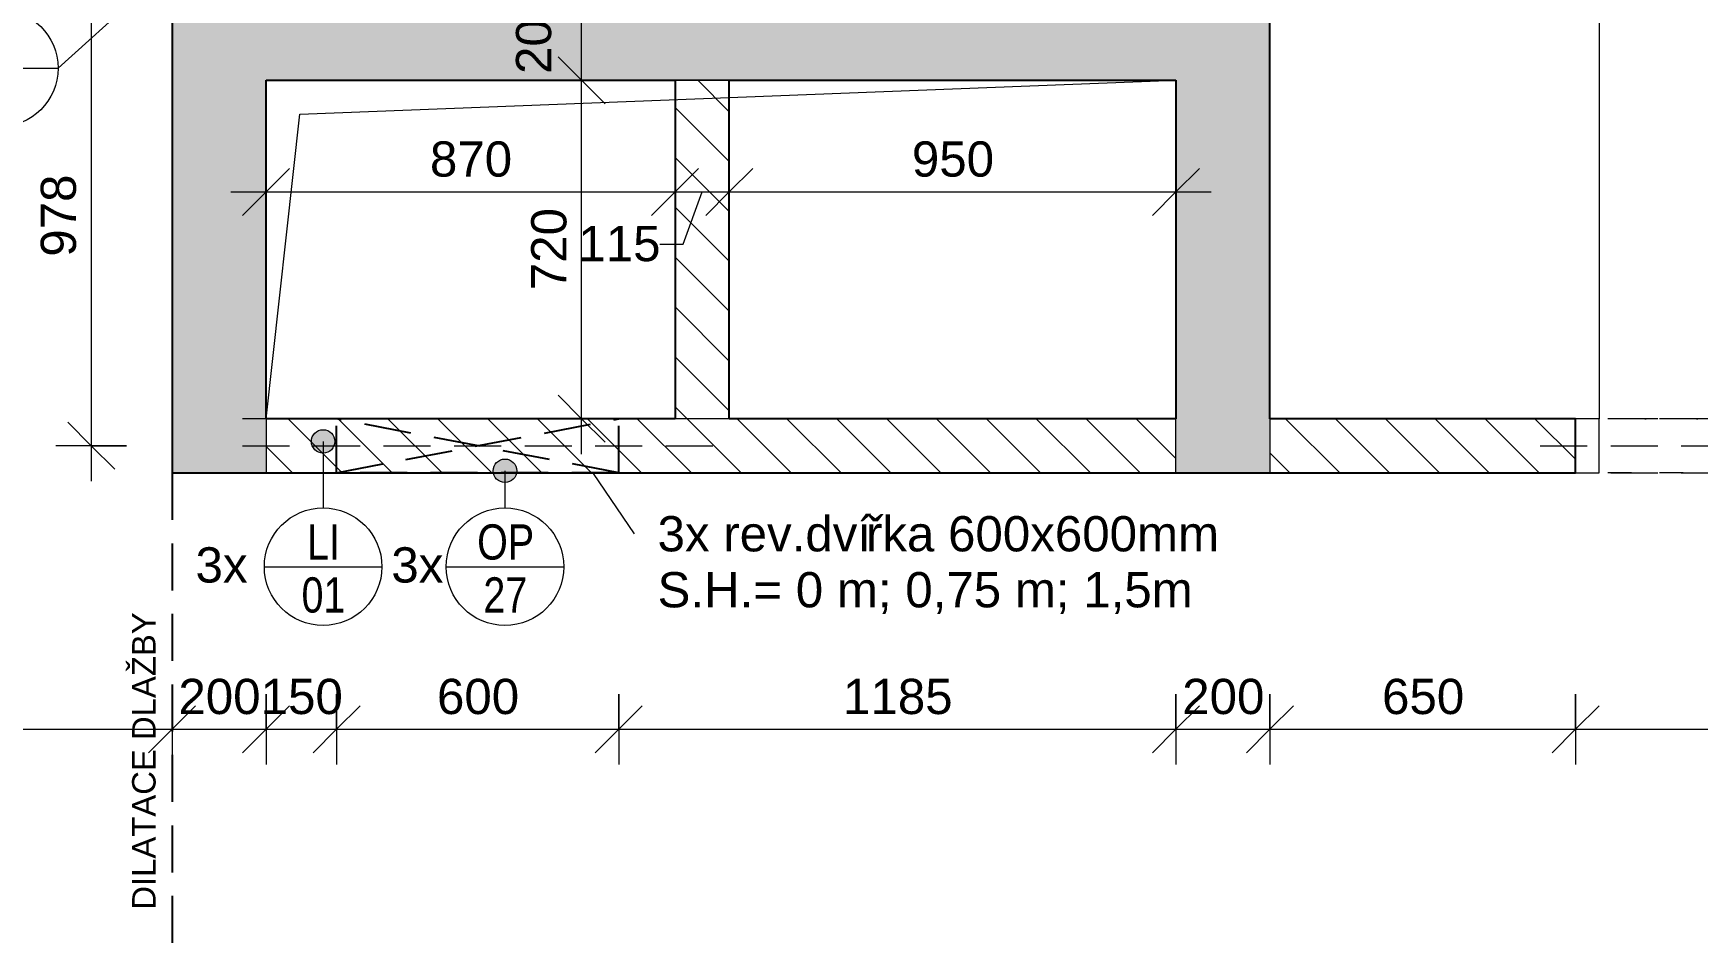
# Model space of a CAD drawing. Header units: millimetres. Extents: x -8633 to 38101, y -2985 to 57546.
# Drawn here: x 8646 to 12186, y 51424 to 53363 of the extents above; entities that cross this region are included whole.
import ezdxf

# ---------------------------------------------------------------- set-up
doc = ezdxf.new("R2010")
doc.units = ezdxf.units.MM
doc.linetypes.add('HA_Dash_3mm-S1mm', pattern=[150, 100, -50])
doc.linetypes.add('HA_DashDot_2_2mm-S0_6mm', pattern=[110, 50, -30, 0, -30])
for name, color, linetype, lineweight in [('A-____-____-DIMS', 9, 'Continuous', 5), ('A-____-____-DIMS-50', 9, 'Continuous', 5), ('A-DETL-____-HDLN', 9, 'HA_Dash_3mm-S1mm', 25), ('A-DETL-GENF-OTLN', 9, 'Continuous', 9), ('A-DOOR-____-MCUT', 9, 'HA_DashDot_2_2mm-S0_6mm', 9), ('A-DOOR-____-OTLN', 9, 'Continuous', 9), ('A-DOOR-FRAM-MCUT', 9, 'Continuous', 9), ('A-GENM-____-HDLN', 9, 'HA_Dash_3mm-S1mm', 9), ('A-GENM-____-IDEN', 9, 'Continuous', 9), ('A-GENM-____-MCUT', 9, 'HA_Dash_3mm-S1mm', 25), ('A-GENM-____-OTLN', 9, 'Continuous', 9), ('A-WALL-____-MCUT', 9, 'Continuous', 25), ('A-WALL-____-PATT', 9, 'Continuous', 25), ('G-____-____-TEXT', 9, 'Continuous', 5), ('I-WALL-____-MCUT', 9, 'Continuous', 25)]:
    doc.layers.add(name, color=color, linetype=linetype, lineweight=lineweight)
doc.styles.add('Arial_1', font='arial.ttf', dxfattribs={"height": 75})
doc.styles.add('Arial_2', font='arial.ttf', dxfattribs={"width": 0.8, "height": 75})
doc.styles.add('Arial_3', font='arial.ttf', dxfattribs={"height": 50})
doc.dimstyles.new('Inner_Dimensions', dxfattribs={"dimscale": 304.8, "dimtxt": 76.519455, "dimasz": 0.328084, "dimexe": 0.246063, "dimexo": 0.0625, "dimgap": 0.032808, "dimtad": 1, "dimdec": 0, "dimzin": 0, "dimdsep": 46, "dimtxsty": 'Arial_1', "dimblk1": 'OBLIQUE', "dimblk2": 'OBLIQUE', "dimsah": 1, "dimcen": 0.09, "dimdle": 0.246063, "dimazin": 0, "dimtfac": 1, "dimtdec": 4, "dimtix": 1, "dimtmove": 0, "dimatfit": 3, "dimfxl": 0.246063, "dimfxlon": 1, "dimtvp": 1, "dimtolj": 1, "dimtzin": 0, "dimlwd": 9, "dimlwe": 9, "dimarcsym": 2})
doc.dimstyles.new('Inner_Dimensions_1', dxfattribs={"dimscale": 304.8, "dimtxt": 76.519455, "dimasz": 0.328084, "dimexe": 0.246063, "dimexo": 0.0625, "dimgap": 0.032808, "dimtad": 1, "dimdec": 0, "dimzin": 0, "dimdsep": 46, "dimtxsty": 'Arial_1', "dimblk1": 'OBLIQUE', "dimblk2": 'OBLIQUE', "dimsah": 1, "dimcen": 0.09, "dimdle": 0.246063, "dimazin": 0, "dimtfac": 1, "dimtdec": 4, "dimtix": 1, "dimtmove": 2, "dimatfit": 3, "dimfxl": 0.246063, "dimfxlon": 1, "dimtvp": 1, "dimtolj": 1, "dimtzin": 0, "dimlwd": 9, "dimlwe": 9, "dimarcsym": 2})
doc.dimstyles.new('Inner_Dimensions_2', dxfattribs={"dimscale": 304.8, "dimtxt": 76.519455, "dimasz": 0.328084, "dimexe": 0.246063, "dimexo": 0.0625, "dimgap": 0.032808, "dimtad": 1, "dimdec": 0, "dimzin": 0, "dimdsep": 46, "dimtxsty": 'Arial_1', "dimblk1": 'OBLIQUE', "dimblk2": 'OBLIQUE', "dimsah": 1, "dimcen": 0.09, "dimdle": 0.246063, "dimazin": 0, "dimtfac": 1, "dimtdec": 4, "dimtix": 1, "dimtmove": 1, "dimatfit": 3, "dimfxl": 0.246063, "dimfxlon": 1, "dimtvp": 1, "dimtolj": 1, "dimtzin": 0, "dimlwd": 9, "dimlwe": 9, "dimarcsym": 2})
pattern_1 = [(135, (0, 0), (-53.03301, -53.03301), [])]

# ---------------------------------------------------------------- blocks, each defined once
blk = doc.blocks.new('HA_DR_Double_Swing_Solid - In_OBJ_1500x2100_1000-1827100-DPS_1NP - B')
at = {"layer": 'A-DOOR-____-MCUT'}
for p, q in [((-750, 57.5), (750, 57.5)), ((-750, -57.5), (750, -57.5))]:
    blk.add_line(p, q, dxfattribs=at)
at = {"layer": 'A-DOOR-____-OTLN', "lineweight": 5}
for p, q in [((-317, -307.5), (-750, -57.5)), ((750, -1057.5), (750, -57.5))]:
    blk.add_line(p, q, dxfattribs=at)
for centre, radius, start, end in [((-750, -57.5), 500, 330, 0), ((750, -57.5), 1000, 180, 270)]:
    blk.add_arc(centre, radius, start, end, dxfattribs=at)
at = {"layer": 'A-DOOR-FRAM-MCUT'}
for p, q in [((-750, 57.5), (-800, 57.5)), ((-750, -57.5), (-750, 57.5)), ((800, 57.5), (750, 57.5)), ((750, 57.5), (750, -57.5)), ((-800, -57.5), (-750, -57.5)), ((750, -57.5), (800, -57.5))]:
    blk.add_line(p, q, dxfattribs=at)
blk = doc.blocks.new('HA_GM_Shaft_Rectangle - Default-2031569-DPS_1NP - B')
at = {"layer": 'A-DETL-GENF-OTLN'}
for p, q in [((72, -72), (1935, 0)), ((0, -720), (72, -72))]:
    blk.add_line(p, q, dxfattribs=at)
at = {"layer": 'A-GENM-____-OTLN'}
for p, q in [((0, -720), (0, 0)), ((0, 0), (1935, 0)), ((1935, 0), (1935, -720)), ((1935, -720), (0, -720))]:
    blk.add_line(p, q, dxfattribs=at)
blk = doc.blocks.new('TB_Porotherm KP11_5_1750mm - TB_Porotherm KP11_5_1750mm-1925687-DPS_1NP - B')
at = {"layer": 'A-GENM-____-HDLN'}
for p, q in [((875, 57.5), (-875, 57.5)), ((-875, 0), (875, 0)), ((-875, -57.5), (875, -57.5))]:
    blk.add_line(p, q, dxfattribs=at)
blk = doc.blocks.new('TB_Porotherm KP11_5_1000mm - TB_Porotherm KP11_5_1000mm-1925202-DPS_1NP - B')
at = {"layer": 'A-GENM-____-HDLN'}
for p, q in [((500, 57.5), (-500, 57.5)), ((-500, 0), (500, 0)), ((-500, -57.5), (500, -57.5))]:
    blk.add_line(p, q, dxfattribs=at)
blk = doc.blocks.new('HA_GM_Opening_Rectangle_WallBased - Default-2071967-DPS_1NP - B')
at = {"layer": 'A-GENM-____-MCUT'}
for p, q in [((425, 57.5), (-175, -57.5)), ((-175, 57.5), (425, -57.5)), ((-175, 57.5), (-175, -57.5)), ((-175, 57.5), (425, 57.5)), ((425, 57.5), (425, -57.5)), ((-175, -57.5), (425, -57.5))]:
    blk.add_line(p, q, dxfattribs=at)
blk = doc.blocks.new('DIMBLOCK3-DPS_1NP - B')
at = {"layer": 'A-____-____-DIMS-50', "lineweight": 9}
for p, q in [((9811.9, 53262.7), (9761.9, 53312.7)), ((9736.9, 53262.7), (9886.9, 53262.7)), ((9811.9, 53262.7), (9736.9, 53262.7)), ((9811.9, 52467.7), (9811.9, 53262.7)), ((9811.9, 53262.7), (9861.9, 53212.7)), ((9811.9, 52542.7), (9761.9, 52592.7)), ((9736.9, 52542.7), (9886.9, 52542.7)), ((9811.9, 52542.7), (9736.9, 52542.7)), ((9811.9, 52542.7), (9861.9, 52492.7))]:
    blk.add_line(p, q, dxfattribs=at)
at = {"layer": 'A-____-____-DIMS-50', "color": 0, "lineweight": 9, "insert": (9704.5, 52816.2), "char_height": 75, "width": 207.662, "attachment_point": 1, "rotation": 90, "line_spacing_factor": 0.941778, "style": 'Arial_1'}
blk.add_mtext('720', dxfattribs=at)
blk = doc.blocks.new('_Oblique')
at = {"color": 0, "linetype": 'ByBlock', "lineweight": -2}
blk.add_line((-0.5, -0.5), (0.5, 0.5), dxfattribs=at)
blk = doc.blocks.new('DIMBLOCK4-DPS_1NP - B')
at = {"layer": 'A-____-____-DIMS-50', "lineweight": 9}
for p, q in [((9811.9, 53462.7), (9761.9, 53512.7)), ((9736.9, 53462.7), (9886.9, 53462.7)), ((9811.9, 53462.7), (9736.9, 53462.7)), ((9811.9, 53262.7), (9811.9, 53462.7)), ((9811.9, 53462.7), (9861.9, 53412.7)), ((9811.9, 53262.7), (9761.9, 53312.7)), ((9736.9, 53262.7), (9886.9, 53262.7)), ((9811.9, 53262.7), (9736.9, 53262.7)), ((9811.9, 53262.7), (9861.9, 53212.7))]:
    blk.add_line(p, q, dxfattribs=at)
at = {"layer": 'A-____-____-DIMS-50', "color": 0, "lineweight": 9, "insert": (9672.1, 53276.2), "char_height": 75, "width": 207.662, "attachment_point": 1, "rotation": 90, "line_spacing_factor": 0.941778, "style": 'Arial_1'}
blk.add_mtext('200', dxfattribs=at)
blk = doc.blocks.new('DIMBLOCK12-DPS_1NP - B')
at = {"layer": 'A-____-____-DIMS-50', "lineweight": 9}
for p, q in [((8768.8, 53462.7), (8718.8, 53512.7)), ((8843.8, 53462.7), (8693.8, 53462.7)), ((8768.8, 53462.7), (8768.8, 52410.2)), ((8768.8, 53462.7), (8818.8, 53412.7)), ((8768.8, 53462.7), (8843.8, 53462.7)), ((8768.8, 52485.2), (8718.8, 52535.2)), ((8843.8, 52485.2), (8693.8, 52485.2)), ((8768.8, 52485.2), (8818.8, 52435.2)), ((8768.8, 52485.2), (8843.8, 52485.2))]:
    blk.add_line(p, q, dxfattribs=at)
at = {"layer": 'A-____-____-DIMS-50', "color": 0, "lineweight": 9, "insert": (8661.4, 52887.4), "char_height": 75, "width": 207.662, "attachment_point": 1, "rotation": 90, "line_spacing_factor": 0.941778, "style": 'Arial_1'}
blk.add_mtext('978', dxfattribs=at)
blk = doc.blocks.new('DIMBLOCK218-DPS_1NP - B')
at = {"layer": 'A-____-____-DIMS-50', "lineweight": 9}
for p, q in [((9140.7, 53100.4), (9140.7, 52950.4)), ((9140.7, 53025.4), (9140.7, 53100.4)), ((10010.7, 53100.4), (10010.7, 52950.4)), ((10010.7, 53025.4), (10010.7, 53100.4)), ((9140.7, 53025.4), (9190.7, 53075.4)), ((10010.7, 53025.4), (10060.7, 53075.4)), ((9065.7, 53025.4), (10010.7, 53025.4)), ((9140.7, 53025.4), (9090.7, 52975.4)), ((10010.7, 53025.4), (9960.7, 52975.4))]:
    blk.add_line(p, q, dxfattribs=at)
at = {"layer": 'A-____-____-DIMS-50', "color": 0, "lineweight": 9, "insert": (9489.2, 53132.8), "char_height": 75, "width": 207.662, "attachment_point": 1, "line_spacing_factor": 0.941778, "style": 'Arial_1'}
blk.add_mtext('870', dxfattribs=at)
blk = doc.blocks.new('DIMBLOCK219-DPS_1NP - B')
at = {"layer": 'A-____-____-DIMS-50', "lineweight": 9}
for p, q in [((10010.7, 53100.4), (10010.7, 52950.4)), ((10010.7, 53025.4), (10010.7, 53100.4)), ((10125.7, 53100.4), (10125.7, 52950.4)), ((10125.7, 53025.4), (10125.7, 53100.4)), ((10010.7, 53025.4), (10060.7, 53075.4)), ((10125.7, 53025.4), (10175.7, 53075.4)), ((10010.7, 53025.4), (9960.7, 52975.4)), ((10010.7, 53025.4), (10125.7, 53025.4)), ((10027.9, 52914.4), (10068.2, 53025.4)), ((10125.7, 53025.4), (10075.7, 52975.4)), ((9977.9, 52914.4), (10027.9, 52914.4))]:
    blk.add_line(p, q, dxfattribs=at)
at = {"layer": 'A-____-____-DIMS-50', "color": 0, "lineweight": 9, "insert": (9804.9, 52952.9), "char_height": 75, "width": 207.662, "attachment_point": 1, "line_spacing_factor": 0.941778, "style": 'Arial_1'}
blk.add_mtext('115', dxfattribs=at)
blk = doc.blocks.new('DIMBLOCK220-DPS_1NP - B')
at = {"layer": 'A-____-____-DIMS-50', "lineweight": 9}
for p, q in [((10125.7, 53100.4), (10125.7, 52950.4)), ((10125.7, 53025.4), (10125.7, 53100.4)), ((11075.7, 53100.4), (11075.7, 52950.4)), ((11075.7, 53025.4), (11075.7, 53100.4)), ((10125.7, 53025.4), (10175.7, 53075.4)), ((11075.7, 53025.4), (11125.7, 53075.4)), ((10125.7, 53025.4), (10075.7, 52975.4)), ((10125.7, 53025.4), (11150.7, 53025.4)), ((11075.7, 53025.4), (11025.7, 52975.4))]:
    blk.add_line(p, q, dxfattribs=at)
at = {"layer": 'A-____-____-DIMS-50', "color": 0, "lineweight": 9, "insert": (10514.2, 53132.8), "char_height": 75, "width": 207.662, "attachment_point": 1, "line_spacing_factor": 0.941778, "style": 'Arial_1'}
blk.add_mtext('950', dxfattribs=at)
blk = doc.blocks.new('HA_TAG_GM_Products - Generic-588599-DPS_1NP - B')
at = {"layer": 'A-GENM-____-IDEN'}
blk.add_line((-2.5, 0), (2.5, 0), dxfattribs=at)
blk.add_circle((0, 0), 2.5, dxfattribs=at)
blk = doc.blocks.new('DIMBLOCK294-DPS_1NP - B')
at = {"layer": 'A-____-____-DIMS-50', "lineweight": 9}
for p, q in [((7140.7, 51957.1), (7140.7, 51807.1)), ((7140.7, 51882.1), (7140.7, 51957.1)), ((7140.7, 51882.1), (7190.7, 51932.1)), ((8940.7, 51957.1), (8940.7, 51807.1)), ((8940.7, 51882.1), (8940.7, 51957.1)), ((8940.7, 51882.1), (8990.7, 51932.1)), ((7140.7, 51882.1), (7090.7, 51832.1)), ((7140.7, 51882.1), (8940.7, 51882.1)), ((8940.7, 51882.1), (8890.7, 51832.1))]:
    blk.add_line(p, q, dxfattribs=at)
at = {"layer": 'A-____-____-DIMS-50', "color": 0, "lineweight": 9, "insert": (7925.3, 51989.5), "char_height": 75, "width": 276.883, "attachment_point": 1, "line_spacing_factor": 0.941778, "style": 'Arial_1'}
blk.add_mtext('1800', dxfattribs=at)
blk = doc.blocks.new('DIMBLOCK295-DPS_1NP - B')
at = {"layer": 'A-____-____-DIMS-50', "lineweight": 9}
for p, q in [((8940.7, 51957.1), (8940.7, 51807.1)), ((8940.7, 51882.1), (8940.7, 51957.1)), ((8940.7, 51882.1), (8990.7, 51932.1)), ((9140.7, 51957.1), (9140.7, 51807.1)), ((9140.7, 51882.1), (9140.7, 51957.1)), ((9140.7, 51882.1), (9190.7, 51932.1)), ((8940.7, 51882.1), (8890.7, 51832.1)), ((8940.7, 51882.1), (9140.7, 51882.1)), ((9140.7, 51882.1), (9090.7, 51832.1))]:
    blk.add_line(p, q, dxfattribs=at)
at = {"layer": 'A-____-____-DIMS-50', "color": 0, "lineweight": 9, "insert": (8954.2, 51989.5), "char_height": 75, "width": 207.662, "attachment_point": 1, "line_spacing_factor": 0.941778, "style": 'Arial_1'}
blk.add_mtext('200', dxfattribs=at)
blk = doc.blocks.new('DIMBLOCK296-DPS_1NP - B')
at = {"layer": 'A-____-____-DIMS-50', "lineweight": 9}
for p, q in [((9140.7, 51957.1), (9140.7, 51807.1)), ((9140.7, 51882.1), (9140.7, 51957.1)), ((9140.7, 51882.1), (9190.7, 51932.1)), ((9290.7, 51957.1), (9290.7, 51807.1)), ((9290.7, 51882.1), (9290.7, 51957.1)), ((9290.7, 51882.1), (9340.7, 51932.1)), ((9140.7, 51882.1), (9090.7, 51832.1)), ((9140.7, 51882.1), (9290.7, 51882.1)), ((9290.7, 51882.1), (9240.7, 51832.1))]:
    blk.add_line(p, q, dxfattribs=at)
at = {"layer": 'A-____-____-DIMS-50', "color": 0, "lineweight": 9, "insert": (9129.2, 51989.5), "char_height": 75, "width": 207.662, "attachment_point": 1, "line_spacing_factor": 0.941778, "style": 'Arial_1'}
blk.add_mtext('150', dxfattribs=at)
blk = doc.blocks.new('DIMBLOCK297-DPS_1NP - B')
at = {"layer": 'A-____-____-DIMS-50', "lineweight": 9}
for p, q in [((9290.7, 51957.1), (9290.7, 51807.1)), ((9290.7, 51882.1), (9290.7, 51957.1)), ((9290.7, 51882.1), (9340.7, 51932.1)), ((9890.7, 51957.1), (9890.7, 51807.1)), ((9890.7, 51882.1), (9890.7, 51957.1)), ((9890.7, 51882.1), (9940.7, 51932.1)), ((9290.7, 51882.1), (9240.7, 51832.1)), ((9290.7, 51882.1), (9890.7, 51882.1)), ((9890.7, 51882.1), (9840.7, 51832.1))]:
    blk.add_line(p, q, dxfattribs=at)
at = {"layer": 'A-____-____-DIMS-50', "color": 0, "lineweight": 9, "insert": (9504.2, 51989.5), "char_height": 75, "width": 207.662, "attachment_point": 1, "line_spacing_factor": 0.941778, "style": 'Arial_1'}
blk.add_mtext('600', dxfattribs=at)
blk = doc.blocks.new('DIMBLOCK298-DPS_1NP - B')
at = {"layer": 'A-____-____-DIMS-50', "lineweight": 9}
for p, q in [((9890.7, 51957.1), (9890.7, 51807.1)), ((9890.7, 51882.1), (9890.7, 51957.1)), ((9890.7, 51882.1), (9940.7, 51932.1)), ((11075.7, 51957.1), (11075.7, 51807.1)), ((11075.7, 51882.1), (11075.7, 51957.1)), ((11075.7, 51882.1), (11125.7, 51932.1)), ((9890.7, 51882.1), (9840.7, 51832.1)), ((9890.7, 51882.1), (11075.7, 51882.1)), ((11075.7, 51882.1), (11025.7, 51832.1))]:
    blk.add_line(p, q, dxfattribs=at)
at = {"layer": 'A-____-____-DIMS-50', "color": 0, "lineweight": 9, "insert": (10367.8, 51989.5), "char_height": 75, "width": 276.883, "attachment_point": 1, "line_spacing_factor": 0.941778, "style": 'Arial_1'}
blk.add_mtext('1185', dxfattribs=at)
blk = doc.blocks.new('DIMBLOCK299-DPS_1NP - B')
at = {"layer": 'A-____-____-DIMS-50', "lineweight": 9}
for p, q in [((11075.7, 51957.1), (11075.7, 51807.1)), ((11075.7, 51882.1), (11075.7, 51957.1)), ((11075.7, 51882.1), (11125.7, 51932.1)), ((11275.7, 51957.1), (11275.7, 51807.1)), ((11275.7, 51882.1), (11275.7, 51957.1)), ((11275.7, 51882.1), (11325.7, 51932.1)), ((11075.7, 51882.1), (11025.7, 51832.1)), ((11075.7, 51882.1), (11275.7, 51882.1)), ((11275.7, 51882.1), (11225.7, 51832.1))]:
    blk.add_line(p, q, dxfattribs=at)
at = {"layer": 'A-____-____-DIMS-50', "color": 0, "lineweight": 9, "insert": (11089.2, 51989.5), "char_height": 75, "width": 207.662, "attachment_point": 1, "line_spacing_factor": 0.941778, "style": 'Arial_1'}
blk.add_mtext('200', dxfattribs=at)
blk = doc.blocks.new('DIMBLOCK300-DPS_1NP - B')
at = {"layer": 'A-____-____-DIMS-50', "lineweight": 9}
for p, q in [((11275.7, 51957.1), (11275.7, 51807.1)), ((11275.7, 51882.1), (11275.7, 51957.1)), ((11275.7, 51882.1), (11325.7, 51932.1)), ((11925.7, 51957.1), (11925.7, 51807.1)), ((11925.7, 51882.1), (11925.7, 51957.1)), ((11925.7, 51882.1), (11975.7, 51932.1)), ((11275.7, 51882.1), (11225.7, 51832.1)), ((11275.7, 51882.1), (11925.7, 51882.1)), ((11925.7, 51882.1), (11875.7, 51832.1))]:
    blk.add_line(p, q, dxfattribs=at)
at = {"layer": 'A-____-____-DIMS-50', "color": 0, "lineweight": 9, "insert": (11514.2, 51989.5), "char_height": 75, "width": 207.662, "attachment_point": 1, "line_spacing_factor": 0.941778, "style": 'Arial_1'}
blk.add_mtext('650', dxfattribs=at)
blk = doc.blocks.new('DIMBLOCK301-DPS_1NP - B')
at = {"layer": 'A-____-____-DIMS-50', "lineweight": 9}
for p, q in [((11925.7, 51957.1), (11925.7, 51807.1)), ((11925.7, 51882.1), (11925.7, 51957.1)), ((11925.7, 51882.1), (11975.7, 51932.1)), ((13525.7, 51957.1), (13525.7, 51807.1)), ((13525.7, 51882.1), (13525.7, 51957.1)), ((13525.7, 51882.1), (13575.7, 51932.1)), ((11925.7, 51882.1), (11875.7, 51832.1)), ((11925.7, 51882.1), (13525.7, 51882.1)), ((13525.7, 51882.1), (13475.7, 51832.1))]:
    blk.add_line(p, q, dxfattribs=at)
at = {"layer": 'A-____-____-DIMS-50', "color": 0, "lineweight": 9, "insert": (12610.3, 51989.5), "char_height": 75, "width": 276.883, "attachment_point": 1, "line_spacing_factor": 0.941778, "style": 'Arial_1'}
blk.add_mtext('1600', dxfattribs=at)

msp = doc.modelspace()

# ---------------------------------------------------------------- hatches: boundary and pattern name
at = {"layer": 'A-GENM-____-IDEN'}
h = msp.add_hatch(color=256, dxfattribs=at)
edge = h.paths.add_edge_path()
edge.add_arc((9262, 52494.5), 25, 0, 360)
h = msp.add_hatch(color=256, dxfattribs=at)
edge = h.paths.add_edge_path()
edge.add_arc((9648.8, 52432), 25, 0, 360)
at = {"layer": 'A-WALL-____-PATT', "lineweight": 9}
for points in [[(11275.7, 52427.7), (11275.7, 55502.7), (11075.7, 55502.7), (11075.7, 52427.7)], [(10010.7, 53262.7), (11075.7, 53262.7), (11075.7, 53462.7), (8940.7, 53462.7), (8940.7, 53262.7), (9140.7, 53262.7)], [(9140.7, 52427.7), (9140.7, 53262.7), (8940.7, 53262.7), (8940.7, 52427.7)]]:
    msp.add_hatch(color=256, dxfattribs=at).paths.add_polyline_path(points)
at = {"layer": 'A-WALL-____-PATT', "lineweight": 5}
h = msp.add_hatch(dxfattribs=at)
h.set_pattern_fill('FP_2', color=256, style=0, pattern_type=2)
h.set_pattern_definition(pattern_1)
h.paths.add_polyline_path([(10125.7, 52542.7), (10125.7, 53262.7), (10010.7, 53262.7), (10010.7, 52542.7)])
h = msp.add_hatch(dxfattribs=at)
h.set_pattern_fill('FP_2', color=256, style=0, pattern_type=2)
h.set_pattern_definition(pattern_1)
h.paths.add_polyline_path([(11075.7, 52427.7), (11075.7, 52542.7), (9140.7, 52542.7), (9140.7, 52427.7), (9890.7, 52427.7)])
h = msp.add_hatch(dxfattribs=at)
h.set_pattern_fill('FP_2', color=256, style=0, pattern_type=2)
h.set_pattern_definition(pattern_1)
h.paths.add_polyline_path([(14415.1, 52427.7), (15145.7, 52427.7), (15145.7, 52542.7), (13525.7, 52542.7), (13525.7, 52427.7)])
h.paths.add_polyline_path([(11275.7, 52427.7), (11925.7, 52427.7), (11925.7, 52542.7), (11275.7, 52542.7)])

# ---------------------------------------------------------------- linework, layer by layer
at = {"layer": 'A-DETL-____-HDLN'}
msp.add_line((8940.7, 52427.7), (8940.7, 50927.7), dxfattribs=at)
at = {"layer": 'A-GENM-____-IDEN'}
for p, q in [((8917.8, 53487.1), (8698.2, 53288.5)), ((9262, 52494.5), (9262, 52353)), ((9648.8, 52432), (9648.8, 52353))]:
    msp.add_line(p, q, dxfattribs=at)
for centre in [(9262, 52494.5), (9648.8, 52432)]:
    msp.add_circle(centre, 25, dxfattribs=at)
at = {"layer": 'A-WALL-____-MCUT', "lineweight": 9}
for p, q in [((10125.7, 53262.7), (10010.7, 53262.7)), ((9140.7, 52542.7), (9140.7, 52427.7)), ((11075.7, 52427.7), (11075.7, 52542.7)), ((11275.7, 52542.7), (11275.7, 52427.7))]:
    msp.add_line(p, q, dxfattribs=at)
at = {"layer": 'G-____-____-TEXT', "color": 250, "lineweight": 9}
msp.add_line((9836.2, 52426.4), (9923.3, 52298.1), dxfattribs=at)
at = {"layer": 'I-WALL-____-MCUT'}
for p, q in [((11275.7, 52542.7), (11275.7, 55502.7)), ((8940.7, 53462.7), (8940.7, 52427.7)), ((9140.7, 53262.7), (10010.7, 53262.7)), ((9140.7, 52542.7), (9140.7, 53262.7)), ((10010.7, 53262.7), (10010.7, 52542.7)), ((10125.7, 53262.7), (11075.7, 53262.7)), ((10125.7, 52542.7), (10125.7, 53262.7)), ((11075.7, 53262.7), (11075.7, 52542.7)), ((10010.7, 52542.7), (9140.7, 52542.7)), ((11075.7, 52542.7), (10125.7, 52542.7)), ((11925.7, 52542.7), (11275.7, 52542.7)), ((11925.7, 52427.7), (11925.7, 52542.7)), ((8940.7, 52427.7), (11075.7, 52427.7)), ((11075.7, 52427.7), (11925.7, 52427.7))]:
    msp.add_line(p, q, dxfattribs=at)

# ---------------------------------------------------------------- block references
at = {"layer": 'A-DOOR-____-OTLN', "rotation": 180}
msp.add_blockref('HA_DR_Double_Swing_Solid - In_OBJ_1500x2100_1000-1827100-DPS_1NP - B', (12725.7, 52485.2), dxfattribs=at)
at = {"layer": 'A-GENM-____-IDEN', "xscale": 49.99999999999998, "yscale": 49.99999999999998, "zscale": 49.99999999999998}
for p in [(8573.2, 53288.5), (9262, 52228), (9648.8, 52228)]:
    msp.add_blockref('HA_TAG_GM_Products - Generic-588599-DPS_1NP - B', p, dxfattribs=at)
at = {"layer": 'A-GENM-____-OTLN', "lineweight": 5}
msp.add_blockref('HA_GM_Shaft_Rectangle - Default-2031569-DPS_1NP - B', (9140.7, 53262.7), dxfattribs=at)
at = {"layer": 'A-GENM-____-OTLN'}
for name, p in [('TB_Porotherm KP11_5_1000mm - TB_Porotherm KP11_5_1000mm-1925202-DPS_1NP - B', (9590.7, 52485.2)), ('TB_Porotherm KP11_5_1750mm - TB_Porotherm KP11_5_1750mm-1925687-DPS_1NP - B', (12725.7, 52485.2))]:
    msp.add_blockref(name, p, dxfattribs=at)
at = {"layer": 'A-GENM-____-OTLN', "rotation": 180}
msp.add_blockref('HA_GM_Opening_Rectangle_WallBased - Default-2071967-DPS_1NP - B', (9715.7, 52485.2), dxfattribs=at)

# ---------------------------------------------------------------- texts
at = {"layer": 'A-GENM-____-IDEN', "lineweight": 5, "char_height": 75, "attachment_point": 1, "style": 'Arial_2'}
for s, insert, width in [('LI', (9228.2, 52318.1), 86.582), ('OP', (9589.7, 52318.1), 147.51), ('01', (9216.2, 52205.4), 115.443), ('27', (9602.9, 52205.4), 115.443)]:
    msp.add_mtext(s, dxfattribs=dict(at, insert=insert, width=width))
at = {"layer": 'G-____-____-TEXT', "color": 7, "lineweight": 9, "char_height": 75, "attachment_point": 1, "style": 'Arial_1'}
for s, insert, width in [('3x rev.dví', (9973.3, 52335.6), 537.131), ('řka 600x600mm', (10416.5, 52335.6), 917.932), ('3x', (8990.7, 52269.3), 128.27), ('3x', (9407.1, 52269.3), 128.27), ('S.H.= 0 m; 0,75 m; 1,5m ', (9973.3, 52216.5), 1443.037)]:
    msp.add_mtext(s, dxfattribs=dict(at, insert=insert, width=width))
at = {"layer": 'G-____-____-TEXT', "color": 7, "lineweight": 9, "insert": (8855.7, 51498.3), "char_height": 50, "width": 749.578, "attachment_point": 1, "rotation": 90, "style": 'Arial_3'}
msp.add_mtext('DILATACE DLAŽBY', dxfattribs=at)

# ---------------------------------------------------------------- dimensions: what is measured, and where the dimension line sits
at = {"layer": 'A-____-____-DIMS', "lineweight": 9}
for base, p1, p2, override, picture, middle in [((8768.7950997, 52485.2219663), (8843.7950997, 53462.7219663), (8843.7950997, 52485.2219663), {"dimpost": '<>', "dimfxl": 977.5}, 'DIMBLOCK12-DPS_1NP - B', (8720.5021254, 52973.9719663)), ((9811.9, 53262.7), (9736.9, 52542.7), (9736.9, 53262.7), {"dimpost": '<>', "dimfxl": 720}, 'DIMBLOCK3-DPS_1NP - B', (9763.6, 52902.7))]:
    dim = msp.add_linear_dim(base=base, p1=p1, p2=p2, angle=90, dimstyle='Inner_Dimensions', override=override, dxfattribs=at)
    dim.commit()
    dim.dimension.update_dxf_attribs({"geometry": picture, "text_midpoint": middle})
dim = msp.add_linear_dim(base=(9811.9, 53462.7), p1=(9736.9, 53262.7), p2=(9736.9, 53462.7), angle=90, dimstyle='Inner_Dimensions_1', override={"dimpost": '<>', "dimfxl": 200}, dxfattribs=at)
dim.commit()
dim.dimension.update_dxf_attribs({"geometry": 'DIMBLOCK4-DPS_1NP - B', "text_midpoint": (9722.1, 53380), "dimtype": 160, "text_rotation": 90})
for base, p1, p2, override, picture, middle in [((10010.7, 53025.4), (9140.7, 53100.4), (10010.7, 53100.4), {"dimpost": '<>', "dimfxl": 870}, 'DIMBLOCK218-DPS_1NP - B', (9575.7, 53073.7)), ((11075.7, 53025.4), (10125.7, 53100.4), (11075.7, 53100.4), {"dimpost": '<>', "dimfxl": 950}, 'DIMBLOCK220-DPS_1NP - B', (10600.7, 53073.7)), ((8940.7, 51882.1), (7140.7, 51957.1), (8940.7, 51957.1), {"dimpost": '<>', "dimfxl": 1800}, 'DIMBLOCK294-DPS_1NP - B', (8040.7, 51930.4)), ((9140.7, 51882.1), (8940.7, 51957.1), (9140.7, 51957.1), {"dimpost": '<>', "dimfxl": 200}, 'DIMBLOCK295-DPS_1NP - B', (9040.7, 51930.4)), ((9290.7, 51882.1), (9140.7, 51957.1), (9290.7, 51957.1), {"dimpost": '<>', "dimfxl": 150}, 'DIMBLOCK296-DPS_1NP - B', (9215.7, 51930.4)), ((9890.7, 51882.1), (9290.7, 51957.1), (9890.7, 51957.1), {"dimpost": '<>', "dimfxl": 600}, 'DIMBLOCK297-DPS_1NP - B', (9590.7, 51930.4)), ((11075.7, 51882.1), (9890.7, 51957.1), (11075.7, 51957.1), {"dimpost": '<>', "dimfxl": 1185}, 'DIMBLOCK298-DPS_1NP - B', (10483.2, 51930.4)), ((11275.7, 51882.1), (11075.7, 51957.1), (11275.7, 51957.1), {"dimpost": '<>', "dimfxl": 200}, 'DIMBLOCK299-DPS_1NP - B', (11175.7, 51930.4)), ((11925.7, 51882.1), (11275.7, 51957.1), (11925.7, 51957.1), {"dimpost": '<>', "dimfxl": 650}, 'DIMBLOCK300-DPS_1NP - B', (11600.7, 51930.4)), ((13525.7, 51882.1), (11925.7, 51957.1), (13525.7, 51957.1), {"dimpost": '<>', "dimfxl": 1600}, 'DIMBLOCK301-DPS_1NP - B', (12725.7, 51930.4))]:
    dim = msp.add_linear_dim(base=base, p1=p1, p2=p2, dimstyle='Inner_Dimensions', override=override, dxfattribs=at)
    dim.commit()
    dim.dimension.update_dxf_attribs({"geometry": picture, "text_midpoint": middle})
dim = msp.add_linear_dim(base=(10125.7, 53025.4), p1=(10010.7, 53100.4), p2=(10125.7, 53100.4), dimstyle='Inner_Dimensions_2', override={"dimpost": '<>', "dimfxl": 115}, dxfattribs=at)
dim.commit()
dim.dimension.update_dxf_attribs({"geometry": 'DIMBLOCK219-DPS_1NP - B', "text_midpoint": (9908.7, 52902.9), "dimtype": 160})

doc.saveas('drawing.dxf')
